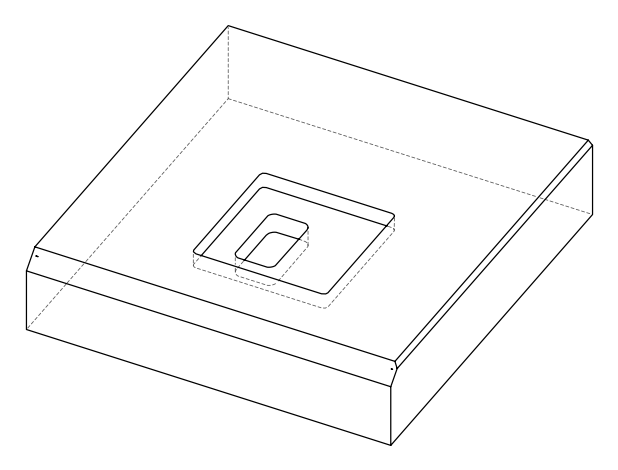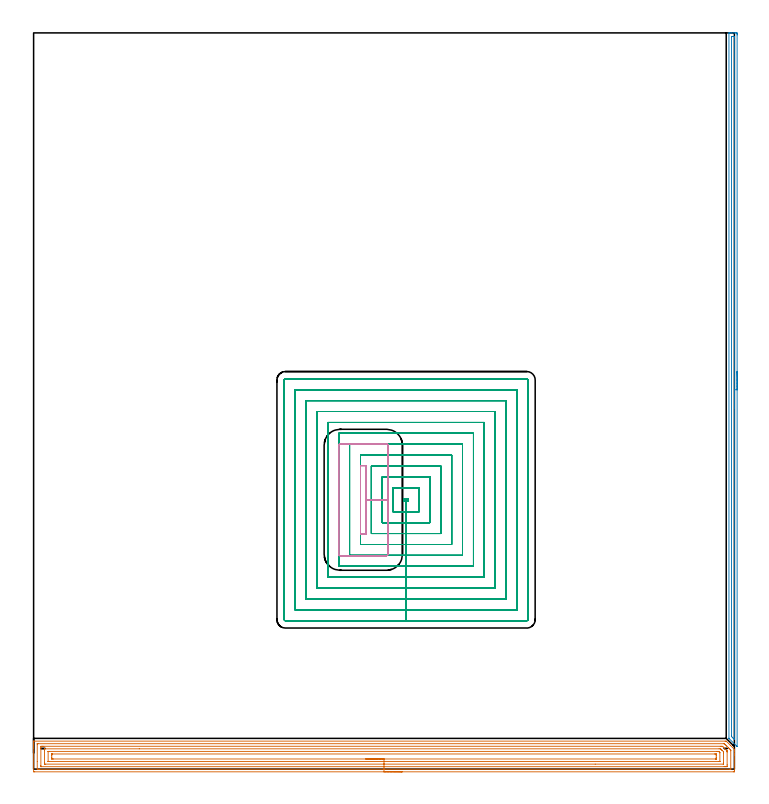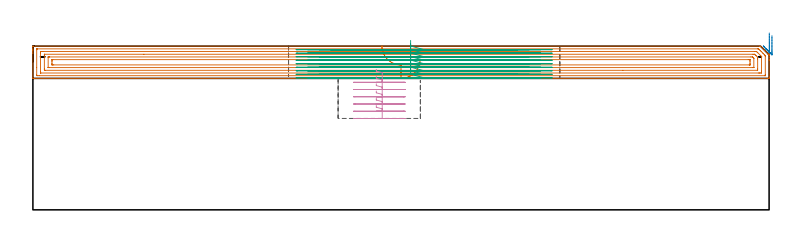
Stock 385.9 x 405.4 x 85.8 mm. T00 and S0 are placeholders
(PLAN: 4 operations, 2 tool changes, 89.8 min)
(1 AREA_MILL | FG_CHAMFER_SURFACE | UGT0205_001 | 18.84 min | 55112 mm3)
(2 AREA_MILL_1 | FG_CHAMFER_SURFACE_1 | UGT0205_001 | 6.43 min | 4106 mm3)
(3 MILL_RECTANGULAR_POCKET | POCKET_RECTANGULAR_STRAIGHT | NXT0201_009 | Follow Part, ap 2, ae 75% | 60.63 min | 332888 mm3)
(4 MILL_RECTANGULAR_POCKET_1 | POCKET_RECTANGULAR_STRAIGHT_1 | UGT0201_010 | Follow Part, ap 4, ae 75% | 3.89 min | 69874 mm3)
(TOOL UGT0205_001 | Chamfer Mill 20 x 3 x 45 deg. | D20 FL50 Z2)
(TOOL NXT0201_009 | ENDMILL 8mm [2P460-0800-NA 1630] | D8 FL26 Z6)
(TOOL UGT0201_010 | End Mill 16 mm | D16 FL22 Z2)
(OP 1 AREA_MILL)
G17 G21 G94 G90
T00 M6
G54
G17 G0 G90 X202.95 Y-1.5 S1061 M3
G43 Z95.8 H0
Z78.9
G94 G1 X202.912 Z78.028 F250.
X202.798 Z77.164
X202.609 Z76.312
X202.347 Z75.48
X202.013 Z74.674
X201.61 Z73.9
X201.142 Z73.164
X200.61 Z72.472
X200.021 Z71.829
X199.378 Z71.24
X198.686 Z70.708
X197.95 Z70.24
X197.176 Z69.837
X196.37 Z69.503
X195.538 Z69.241
X194.686 Z69.052
X193.822 Z68.938
X192.95 Z68.9
X0.607
X0.205 Y-1.495 Z68.903
X0.01 Y-1.492 Z68.906
X0. Y-1.292 Z69.105
Y11.655 Z82.05
Y12.256 Z82.65
Y12.822 Z83.219
Y13.14 Z83.536
Y13.706 Z84.103
Y14.024 Z84.419
Y15.047 Z85.446
X0.008 Y15.383 Z85.774
X0.01 Y15.397 Z85.788
X0.16 Y15.4 Z85.8
X380.831
X381.395 Y15.398 Z85.784
X381.445 Y15.355 Z85.754
X383.661 Y13.14 Z83.537
X385.43 Y11.371 Z81.768
X385.888 Y10.911 Z81.311
X385.9 Y10.895 Z81.294
Y10.487 Z80.886
Y10.452 Z80.852
Y9.603 Z79.998
Y8.401 Z78.797
Y7.834 Z78.228
Y-0.726 Z69.672
X385.897 Y-1.009 Z69.389
X385.891 Y-1.492 Z68.906
X385.783 Y-1.494 Z68.904
X385.293 Y-1.5 Z68.9
X192.95
Y-0.086 Z70.314
X3.284
X2.392 Y-0.085 Z70.315
X2.351 Y-0.084 Z70.316
X2.01 Y-0.067 Z70.333
X2.007 Y0.034 Z70.434
X2.001 Y0.262 Z70.662
X2. Y4.146 Z74.546
X2.001 Y13.528 Z83.928
X2.005 Y13.916 Z84.316
X2.01 Y13.967 Z84.367
X2.014 Y13.98 Z84.38
X2.02 Y13.981 Z84.381
X2.072 Y13.984 Z84.384
X2.178 Y13.985 Z84.385
X2.392 Y13.986 Z84.386
X379.977
X380.19 Y13.984 Z84.384
X380.297 Y13.981 Z84.381
X380.345 Y13.979 Z84.379
X380.436 Y13.902 Z84.302
X380.831 Y13.517 Z83.917
X381.21 Y13.14 Z83.54
X381.723 Y12.627 Z83.027
X382.616 Y11.735 Z82.135
X382.979 Y11.371 Z81.771
X383.508 Y10.839 Z81.239
X383.852 Y10.487 Z80.887
X383.89 Y10.437 Z80.837
X383.894 Y10.39 Z80.79
X383.897 Y10.293 Z80.693
X383.9 Y10.099 Z80.499
X383.899 Y0.372 Z70.772
X383.895 Y-0.016 Z70.384
X383.89 Y-0.067 Z70.333
X383.886 Y-0.08 Z70.32
X383.88 Y-0.081 Z70.319
X383.828 Y-0.084 Z70.316
X383.722 Y-0.085 Z70.315
X383.508 Y-0.086 Z70.314
X192.95
Y1.328 Z71.728
X4.177 Y1.329 Z71.729
X4.071 Y1.33 Z71.73
X4.033 Y1.333 Z71.733
X4.018 Y1.334 Z71.734
X4.01 Y1.353 Z71.753
X4.005 Y1.469 Z71.869
X4.002 Y1.644 Z72.044
X4. Y1.819 Z72.219
Y11.547 Z81.947
X4.005 Y12.256 Z82.656
X4.009 Y12.422 Z82.822
X4.027 Y12.565 Z82.965
X4.177 Y12.566 Z82.966
X4.752 Y12.57 Z82.97
X5.069 Y12.571 Z82.971
X5.643
X378.153
X378.73 Y12.568 Z82.968
X379.045 Y12.564 Z82.964
X379.341 Y12.547 Z82.947
X379.64 Y12.256 Z82.656
X379.938 Y11.962 Z82.362
X381.413 Y10.487 Z80.887
X381.723 Y10.174 Z80.574
X381.859 Y10.03 Z80.43
X381.89 Y9.987 Z80.387
X381.894 Y9.895 Z80.295
X381.898 Y9.778 Z80.178
X381.899 Y9.603 Z80.003
X381.9 Y9.428 Z79.828
Y2.353 Z72.753
X381.895 Y1.644 Z72.044
X381.891 Y1.478 Z71.878
X381.873 Y1.335 Z71.735
X381.723 Y1.334 Z71.734
X381.148 Y1.33 Z71.73
X380.831 Y1.329 Z71.729
X380.257 Y1.328 Z71.728
X192.95
Y2.743 Z73.143
X6.638
X6.106 Y2.745 Z73.145
X6.051 Y2.746 Z73.146
X6.018 Y2.749 Z73.149
X6.01 Y2.783 Z73.183
X6.005 Y2.98 Z73.38
X6. Y3.375 Z73.775
Y10.487 Z80.887
X6.003 Y10.91 Z81.31
X6.007 Y11.122 Z81.522
X6.01 Y11.144 Z81.544
X6.025 Y11.15 Z81.55
X6.082 Y11.154 Z81.554
X6.179 Y11.156 Z81.556
X58.19 Y11.157 Z81.557
X377.477
X378.153 Y11.152 Z81.552
X378.248 Y11.15 Z81.55
X378.3 Y11.139 Z81.539
X378.352 Y11.091 Z81.491
X378.558 Y10.89 Z81.29
X378.964 Y10.487 Z80.887
X379.045 Y10.406 Z80.806
X379.839 Y9.603 Z80.003
X379.89 Y9.548 Z79.948
X379.894 Y9.497 Z79.897
X379.898 Y9.391 Z79.791
X379.9 Y8.719 Z79.119
Y3.413 Z73.813
X379.897 Y2.989 Z73.389
X379.893 Y2.778 Z73.178
X379.89 Y2.756 Z73.156
X379.875 Y2.75 Z73.15
X379.818 Y2.746 Z73.146
X379.721 Y2.744 Z73.144
X309.26 Y2.743 Z73.143
X192.95
Y4.157 Z74.557
X8.498
X8.215 Y4.16 Z74.56
X8.029 Y4.164 Z74.564
X8.009 Y4.171 Z74.571
X8.005 Y4.18 Z74.58
X8.002 Y4.207 Z74.607
X8. Y4.297 Z74.697
X8.001 Y9.603 Z80.003
X8.002 Y9.682 Z80.082
X8.006 Y9.721 Z80.121
X8.009 Y9.735 Z80.135
X8.074 Y9.737 Z80.137
X8.357 Y9.742 Z80.142
X8.498 Y9.743 Z80.143
X8.64
X376.368
X377.124 Y9.738 Z80.138
X377.26 Y9.735 Z80.135
X377.396 Y9.603 Z80.003
X377.532 Y9.465 Z79.865
X377.792 Y9.198 Z79.598
X377.89 Y9.086 Z79.486
X377.894 Y9.048 Z79.448
X377.899 Y8.97 Z79.37
Y4.297 Z74.697
X377.898 Y4.218 Z74.618
X377.894 Y4.179 Z74.579
X377.891 Y4.165 Z74.565
X377.826 Y4.163 Z74.563
X377.543 Y4.158 Z74.558
X377.402 Y4.157 Z74.557
X377.26
X192.95
Y5.571 Z75.971
X10.924
X10.425 Y5.573 Z75.973
X10.025 Y5.577 Z75.977
X10.01 Y5.58 Z75.98
X10.004 Y5.598 Z75.998
X10.001 Y6.066 Z76.466
X10. Y6.486 Z76.886
Y7.371 Z77.771
X10.001 Y7.834 Z78.234
X10.002 Y8.253 Z78.653
X10.009 Y8.314 Z78.714
X10.012 Y8.323 Z78.723
X10.021 Y8.325 Z78.725
X10.05 Y8.327 Z78.727
X10.175 Y8.328 Z78.728
X10.425 Y8.329 Z78.729
X374.976
X375.475 Y8.327 Z78.727
X375.875 Y8.323 Z78.723
X375.89 Y8.32 Z78.72
X375.896 Y8.302 Z78.702
X375.899 Y7.834 Z78.234
X375.9 Y7.414 Z77.814
Y6.529 Z76.929
X375.899 Y6.066 Z76.466
X375.898 Y5.647 Z76.047
X375.891 Y5.586 Z75.986
X375.888 Y5.577 Z75.977
X375.879 Y5.575 Z75.975
X375.85 Y5.573 Z75.973
X375.725 Y5.572 Z75.972
X375.475 Y5.571 Z75.971
X192.95
X192.078 Z76.009
X191.214 Z76.123
X190.362 Z76.312
X189.53 Z76.574
X188.724 Z76.908
X187.95 Z77.311
X187.214 Z77.78
X186.522 Z78.311
X185.879 Z78.9
X185.29 Z79.543
X184.758 Z80.235
X184.29 Z80.971
X183.887 Z81.745
X183.553 Z82.551
X183.291 Z83.383
X183.102 Z84.235
X182.988 Z85.1
X182.95 Z85.971
G0 Z95.8
M5
M2
(OP 2 AREA_MILL_1)
G17 G21 G94 G90
T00 M6
G54
G17 G0 G90 X387.4 Y218.9 S1061 M3
G43 Z95.8 H0
Z91.3
G94 G1 Y218.862 Z90.428 F250.
Y218.748 Z89.564
Y218.559 Z88.712
Y218.297 Z87.88
Y217.963 Z87.074
Y217.56 Z86.3
Y217.092 Z85.564
Y216.56 Z84.872
Y215.971 Z84.229
Y215.328 Z83.64
Y214.636 Z83.108
Y213.9 Z82.64
Y213.126 Z82.237
Y212.32 Z81.903
Y211.488 Z81.641
Y210.636 Z81.452
Y209.772 Z81.338
Y208.9 Z81.3
Y12.565
X387.396 Y12.416 Z81.303
X387.359 Y12.448 Z81.34
X387.215 Y12.585 Z81.484
X383.122 Y16.678 Z85.578
X382.915 Y16.888 Z85.778
X382.904 Y16.904 Z85.789
X382.9 Y17.057 Z85.8
Y405.215
X382.903 Y405.392 Z85.788
X382.917 Y405.4 Z85.774
X383.3 Z85.4
X383.535 Z85.165
X384.266 Z84.429
X385.516 Z83.181
X386.034 Z82.661
X386.659 Z82.037
X386.917 Y405.397 Z81.778
X387.391 Y405.391 Z81.305
X387.394 Y405.25 Z81.303
X387.398 Y404.768 Z81.302
X387.4 Y404.279 Z81.3
Y208.9
X385.986 Z82.714
X385.985 Y16.659 Z82.715
X385.984 Y16.61 Z82.716
X385.975 Y16.287 Z82.725
X385.872 Y16.385 Z82.828
X385.641 Y16.61 Z83.059
X385.15 Y17.1 Z83.55
X384.748 Y17.504 Z83.952
X384.337 Y17.925 Z84.363
X384.321 Y17.982 Z84.379
X384.318 Y18.033 Z84.382
X384.315 Y18.139 Z84.385
X384.314 Y18.35 Z84.386
X384.315 Y402.93 Z84.385
Y402.979
X384.325 Y403.39 Z84.375
X384.736 Y403.398 Z83.964
X385.15 Y403.399 Z83.55
X385.62 Y403.397 Z83.08
X385.867 Y403.39 Z82.833
X385.979 Y403.373 Z82.721
X385.985 Y403.028 Z82.715
Y402.979
X385.986 Y208.9 Z82.714
Y208.028 Z82.752
Y207.164 Z82.866
Y206.312 Z83.055
Y205.48 Z83.317
Y204.674 Z83.651
Y203.9 Z84.054
Y203.164 Z84.523
Y202.472 Z85.054
Y201.829 Z85.643
Y201.24 Z86.286
Y200.708 Z86.978
Y200.24 Z87.714
Y199.837 Z88.488
Y199.503 Z89.294
Y199.241 Z90.126
Y199.052 Z90.978
Y198.938 Z91.843
Y198.9 Z92.714
G0 Z95.8
M5
M2
(OP 3 MILL_RECTANGULAR_POCKET)
G17 G21 G94 G90
T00 M6
G54
G17 G0 G90 X198. Y152.68 S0 M3
G43 Z95.8 H1
Z88.8
G94 G1 Y141.7 Z85.858 F250.
X205.1 Z83.955
Y147.7
X206.2 F500.
Y148.9
X204.
Y147.7
X205.1
Y141.7
X212.2
Y154.9
X198.
Y141.7
X205.1
Y135.7
X218.2
Y160.9
X192.
Y135.7
X205.1
Y129.7
X224.2
Y166.9
X186.
Y129.7
X205.1
Y123.7
X230.2
Y172.9
X180.
Y123.7
X205.1
Y117.7
X236.2
Y178.9
X174.
Y117.7
X205.1
Y111.7
X242.2
Y184.9
X168.
Y111.7
X205.1
Y105.7
X248.2
Y190.9
X162.
Y105.7
X205.1
Y99.7
X254.2
Y196.9
X156.
Y99.7
X205.1
Y93.7
X260.2
Y202.9
X150.
Y93.7
X205.1
Y87.7
X266.2
Y208.9
X144.
Y87.7
X205.1
Y81.7
X271.6
G3 X272.2 Y82.3 R0.6
G1 Y214.3
G3 X271.6 Y214.9 R0.6
G1 X138.6
G3 X138. Y214.3 R0.6
G1 Y82.3
G3 X138.6 Y81.7 R0.6
G1 X205.1
X206.1
G0 X198. Y152.68 Z86.955
G1 Y141.7 Z84.013 F250.
X205.1 Z82.111
Y147.7
X206.2 F500.
Y148.9
X204.
Y147.7
X205.1
Y141.7
X212.2
Y154.9
X198.
Y141.7
X205.1
Y135.7
X218.2
Y160.9
X192.
Y135.7
X205.1
Y129.7
X224.2
Y166.9
X186.
Y129.7
X205.1
Y123.7
X230.2
Y172.9
X180.
Y123.7
X205.1
Y117.7
X236.2
Y178.9
X174.
Y117.7
X205.1
Y111.7
X242.2
Y184.9
X168.
Y111.7
X205.1
Y105.7
X248.2
Y190.9
X162.
Y105.7
X205.1
Y99.7
X254.2
Y196.9
X156.
Y99.7
X205.1
Y93.7
X260.2
Y202.9
X150.
Y93.7
X205.1
Y87.7
X266.2
Y208.9
X144.
Y87.7
X205.1
Y81.7
X271.6
G3 X272.2 Y82.3 R0.6
G1 Y214.3
G3 X271.6 Y214.9 R0.6
G1 X138.6
G3 X138. Y214.3 R0.6
G1 Y82.3
G3 X138.6 Y81.7 R0.6
G1 X205.1
X206.1
G0 X198. Y152.68 Z85.111
G1 Y141.7 Z82.169 F250.
X205.1 Z80.267
Y147.7
X206.2 F500.
Y148.9
X204.
Y147.7
X205.1
Y141.7
X212.2
Y154.9
X198.
Y141.7
X205.1
Y135.7
X218.2
Y160.9
X192.
Y135.7
X205.1
Y129.7
X224.2
Y166.9
X186.
Y129.7
X205.1
Y123.7
X230.2
Y172.9
X180.
Y123.7
X205.1
Y117.7
X236.2
Y178.9
X174.
Y117.7
X205.1
Y111.7
X242.2
Y184.9
X168.
Y111.7
X205.1
Y105.7
X248.2
Y190.9
X162.
Y105.7
X205.1
Y99.7
X254.2
Y196.9
X156.
Y99.7
X205.1
Y93.7
X260.2
Y202.9
X150.
Y93.7
X205.1
Y87.7
X266.2
Y208.9
X144.
Y87.7
X205.1
Y81.7
X271.6
G3 X272.2 Y82.3 R0.6
G1 Y214.3
G3 X271.6 Y214.9 R0.6
G1 X138.6
G3 X138. Y214.3 R0.6
G1 Y82.3
G3 X138.6 Y81.7 R0.6
G1 X205.1
X206.1
G0 X198. Y152.68 Z83.267
G1 Y141.7 Z80.325 F250.
X205.1 Z78.422
Y147.7
X206.2 F500.
Y148.9
X204.
Y147.7
X205.1
Y141.7
X212.2
Y154.9
X198.
Y141.7
X205.1
Y135.7
X218.2
Y160.9
X192.
Y135.7
X205.1
Y129.7
X224.2
Y166.9
X186.
Y129.7
X205.1
Y123.7
X230.2
Y172.9
X180.
Y123.7
X205.1
Y117.7
X236.2
Y178.9
X174.
Y117.7
X205.1
Y111.7
X242.2
Y184.9
X168.
Y111.7
X205.1
Y105.7
X248.2
Y190.9
X162.
Y105.7
X205.1
Y99.7
X254.2
Y196.9
X156.
Y99.7
X205.1
Y93.7
X260.2
Y202.9
X150.
Y93.7
X205.1
Y87.7
X266.2
Y208.9
X144.
Y87.7
X205.1
Y81.7
X271.6
G3 X272.2 Y82.3 R0.6
G1 Y214.3
G3 X271.6 Y214.9 R0.6
G1 X138.6
G3 X138. Y214.3 R0.6
G1 Y82.3
G3 X138.6 Y81.7 R0.6
G1 X205.1
X206.1
G0 X198. Y152.68 Z81.422
G1 Y141.7 Z78.48 F250.
X205.1 Z76.578
Y147.7
X206.2 F500.
Y148.9
X204.
Y147.7
X205.1
Y141.7
X212.2
Y154.9
X198.
Y141.7
X205.1
Y135.7
X218.2
Y160.9
X192.
Y135.7
X205.1
Y129.7
X224.2
Y166.9
X186.
Y129.7
X205.1
Y123.7
X230.2
Y172.9
X180.
Y123.7
X205.1
Y117.7
X236.2
Y178.9
X174.
Y117.7
X205.1
Y111.7
X242.2
Y184.9
X168.
Y111.7
X205.1
Y105.7
X248.2
Y190.9
X162.
Y105.7
X205.1
Y99.7
X254.2
Y196.9
X156.
Y99.7
X205.1
Y93.7
X260.2
Y202.9
X150.
Y93.7
X205.1
Y87.7
X266.2
Y208.9
X144.
Y87.7
X205.1
Y81.7
X271.6
G3 X272.2 Y82.3 R0.6
G1 Y214.3
G3 X271.6 Y214.9 R0.6
G1 X138.6
G3 X138. Y214.3 R0.6
G1 Y82.3
G3 X138.6 Y81.7 R0.6
G1 X205.1
X206.1
G0 X198. Y152.68 Z79.578
G1 Y141.7 Z76.636 F250.
X205.1 Z74.733
Y147.7
X206.2 F500.
Y148.9
X204.
Y147.7
X205.1
Y141.7
X212.2
Y154.9
X198.
Y141.7
X205.1
Y135.7
X218.2
Y160.9
X192.
Y135.7
X205.1
Y129.7
X224.2
Y166.9
X186.
Y129.7
X205.1
Y123.7
X230.2
Y172.9
X180.
Y123.7
X205.1
Y117.7
X236.2
Y178.9
X174.
Y117.7
X205.1
Y111.7
X242.2
Y184.9
X168.
Y111.7
X205.1
Y105.7
X248.2
Y190.9
X162.
Y105.7
X205.1
Y99.7
X254.2
Y196.9
X156.
Y99.7
X205.1
Y93.7
X260.2
Y202.9
X150.
Y93.7
X205.1
Y87.7
X266.2
Y208.9
X144.
Y87.7
X205.1
Y81.7
X271.6
G3 X272.2 Y82.3 R0.6
G1 Y214.3
G3 X271.6 Y214.9 R0.6
G1 X138.6
G3 X138. Y214.3 R0.6
G1 Y82.3
G3 X138.6 Y81.7 R0.6
G1 X205.1
X206.1
G0 X198. Y152.68 Z77.733
G1 Y141.7 Z74.791 F250.
X205.1 Z72.889
Y147.7
X206.2 F500.
Y148.9
X204.
Y147.7
X205.1
Y141.7
X212.2
Y154.9
X198.
Y141.7
X205.1
Y135.7
X218.2
Y160.9
X192.
Y135.7
X205.1
Y129.7
X224.2
Y166.9
X186.
Y129.7
X205.1
Y123.7
X230.2
Y172.9
X180.
Y123.7
X205.1
Y117.7
X236.2
Y178.9
X174.
Y117.7
X205.1
Y111.7
X242.2
Y184.9
X168.
Y111.7
X205.1
Y105.7
X248.2
Y190.9
X162.
Y105.7
X205.1
Y99.7
X254.2
Y196.9
X156.
Y99.7
X205.1
Y93.7
X260.2
Y202.9
X150.
Y93.7
X205.1
Y87.7
X266.2
Y208.9
X144.
Y87.7
X205.1
Y81.7
X271.6
G3 X272.2 Y82.3 R0.6
G1 Y214.3
G3 X271.6 Y214.9 R0.6
G1 X138.6
G3 X138. Y214.3 R0.6
G1 Y82.3
G3 X138.6 Y81.7 R0.6
G1 X205.1
X206.1
G0 X198. Y152.68 Z75.889
G1 Y141.7 Z72.947 F250.
X205.1 Z71.044
Y147.7
X206.2 F500.
Y148.9
X204.
Y147.7
X205.1
Y141.7
X212.2
Y154.9
X198.
Y141.7
X205.1
Y135.7
X218.2
Y160.9
X192.
Y135.7
X205.1
Y129.7
X224.2
Y166.9
X186.
Y129.7
X205.1
Y123.7
X230.2
Y172.9
X180.
Y123.7
X205.1
Y117.7
X236.2
Y178.9
X174.
Y117.7
X205.1
Y111.7
X242.2
Y184.9
X168.
Y111.7
X205.1
Y105.7
X248.2
Y190.9
X162.
Y105.7
X205.1
Y99.7
X254.2
Y196.9
X156.
Y99.7
X205.1
Y93.7
X260.2
Y202.9
X150.
Y93.7
X205.1
Y87.7
X266.2
Y208.9
X144.
Y87.7
X205.1
Y81.7
X271.6
G3 X272.2 Y82.3 R0.6
G1 Y214.3
G3 X271.6 Y214.9 R0.6
G1 X138.6
G3 X138. Y214.3 R0.6
G1 Y82.3
G3 X138.6 Y81.7 R0.6
G1 X205.1
X206.1
G0 X198. Y152.68 Z74.044
G1 Y141.7 Z71.102 F250.
X205.1 Z69.2
Y147.7
X206.2 F500.
Y148.9
X204.
Y147.7
X205.1
Y141.7
X212.2
Y154.9
X198.
Y141.7
X205.1
Y135.7
X218.2
Y160.9
X192.
Y135.7
X205.1
Y129.7
X224.2
Y166.9
X186.
Y129.7
X205.1
Y123.7
X230.2
Y172.9
X180.
Y123.7
X205.1
Y117.7
X236.2
Y178.9
X174.
Y117.7
X205.1
Y111.7
X242.2
Y184.9
X168.
Y111.7
X205.1
Y105.7
X248.2
Y190.9
X162.
Y105.7
X205.1
Y99.7
X254.2
Y196.9
X156.
Y99.7
X205.1
Y93.7
X260.2
Y202.9
X150.
Y93.7
X205.1
Y87.7
X266.2
Y208.9
X144.
Y87.7
X205.1
Y81.7
X271.6
G3 X272.2 Y82.3 R0.6
G1 Y214.3
G3 X271.6 Y214.9 R0.6
G1 X138.6
G3 X138. Y214.3 R0.6
G1 Y82.3
G3 X138.6 Y81.7 R0.6
G1 X205.1
X206.1
G0 Z95.8
M5
M2
(OP 4 MILL_RECTANGULAR_POCKET_1)
G17 G21 G94 G90
T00 M6
G54
G17 G0 G90 X180. Y132.941 S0 M3
G43 Z95.8 H0
Z73.64
G94 G1 Y129.5 Z72.718 F250.
X183.1 Z71.887
Y148.3 Z66.85
Y167.1 F500.
X180.
Y129.5
X183.1
Y148.3
X195.1
Y178.3
G3 X194.3 Y179.1 R0.8
G1 X168.8
G3 X168. Y178.3 R0.8
G1 Y118.3
G3 X168.8 Y117.5 R0.8
G1 X194.3
G3 X195.1 Y118.3 R0.8
G1 Y148.3
Y149.3
G0 X180. Y132.941 Z69.85
G1 Y129.5 Z68.928 F250.
X183.1 Z68.097
Y148.3 Z63.06
Y167.1 F500.
X180.
Y129.5
X183.1
Y148.3
X195.1
Y178.3
G3 X194.3 Y179.1 R0.8
G1 X168.8
G3 X168. Y178.3 R0.8
G1 Y118.3
G3 X168.8 Y117.5 R0.8
G1 X194.3
G3 X195.1 Y118.3 R0.8
G1 Y148.3
Y149.3
G0 X180. Y132.941 Z66.06
G1 Y129.5 Z65.138 F250.
X183.1 Z64.307
Y148.3 Z59.27
Y167.1 F500.
X180.
Y129.5
X183.1
Y148.3
X195.1
Y178.3
G3 X194.3 Y179.1 R0.8
G1 X168.8
G3 X168. Y178.3 R0.8
G1 Y118.3
G3 X168.8 Y117.5 R0.8
G1 X194.3
G3 X195.1 Y118.3 R0.8
G1 Y148.3
Y149.3
G0 X180. Y132.941 Z62.27
G1 Y129.5 Z61.348 F250.
X183.1 Z60.517
Y148.3 Z55.48
Y167.1 F500.
X180.
Y129.5
X183.1
Y148.3
X195.1
Y178.3
G3 X194.3 Y179.1 R0.8
G1 X168.8
G3 X168. Y178.3 R0.8
G1 Y118.3
G3 X168.8 Y117.5 R0.8
G1 X194.3
G3 X195.1 Y118.3 R0.8
G1 Y148.3
Y149.3
G0 X180. Y132.941 Z58.48
G1 Y129.5 Z57.558 F250.
X183.1 Z56.727
Y148.3 Z51.69
Y167.1 F500.
X180.
Y129.5
X183.1
Y148.3
X195.1
Y178.3
G3 X194.3 Y179.1 R0.8
G1 X168.8
G3 X168. Y178.3 R0.8
G1 Y118.3
G3 X168.8 Y117.5 R0.8
G1 X194.3
G3 X195.1 Y118.3 R0.8
G1 Y148.3
Y149.3
G0 X180. Y132.941 Z54.69
G1 Y129.5 Z53.768 F250.
X183.1 Z52.937
Y148.3 Z47.9
Y167.1 F500.
X180.
Y129.5
X183.1
Y148.3
X195.1
Y178.3
G3 X194.3 Y179.1 R0.8
G1 X168.8
G3 X168. Y178.3 R0.8
G1 Y118.3
G3 X168.8 Y117.5 R0.8
G1 X194.3
G3 X195.1 Y118.3 R0.8
G1 Y148.3
Y149.3
G0 Z95.8
M5
M2
